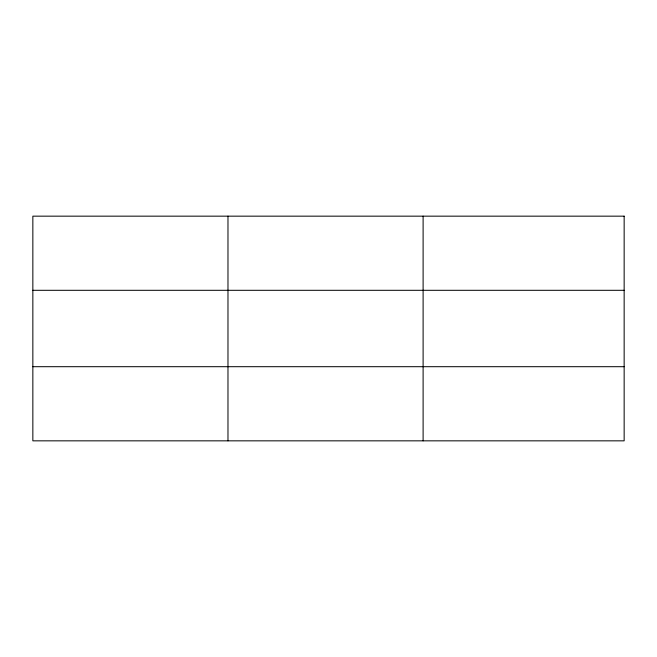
<?xml version="1.0" encoding="UTF-8"?>
<svg xmlns="http://www.w3.org/2000/svg" width="657" height="657" viewBox="0 0 657 657"><rect width="100%" height="100%" fill="white"/><g stroke="black" fill="none" stroke-linecap="round" stroke-linejoin="round"><path stroke-width="0.99" d="M227.979 440.839L227.979 216.161M423.108 440.839L423.108 216.161M32.85 290.304L624.15 290.304M32.85 366.696L624.15 366.696M624.15 216.161L624.15 440.839L32.85 440.839L32.85 216.161L624.15 216.161"/></g></svg>
